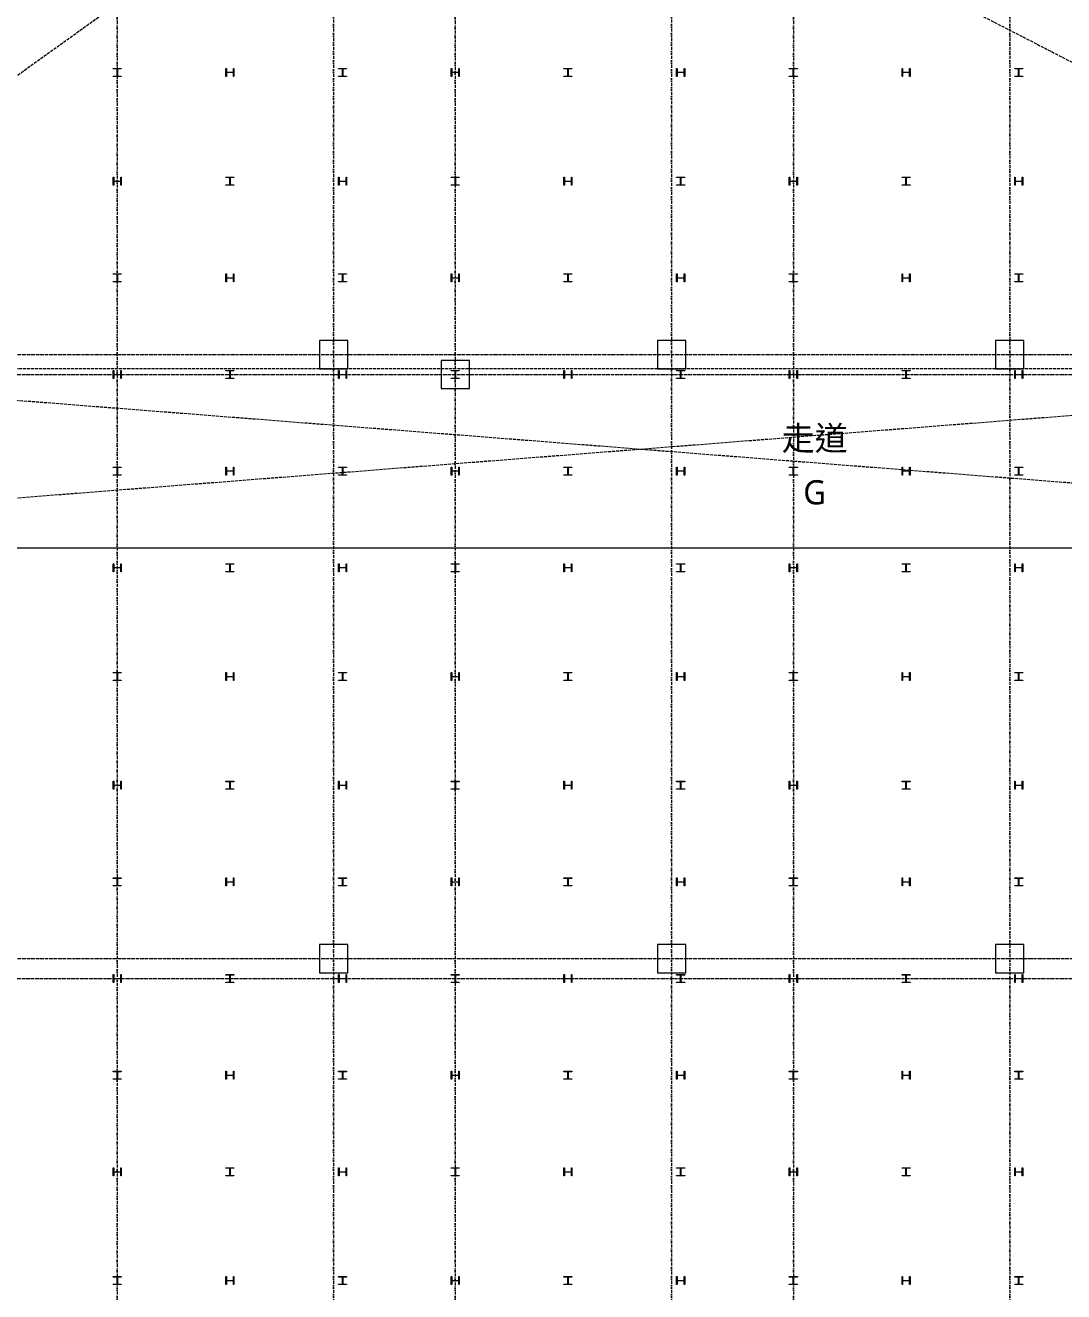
# Model space of a CAD drawing. Extents: x -168053 to 290600, y -560063 to 131745.
# Drawn here: x 199316 to 225117, y 37225 to 68671 of the extents above; entities that cross this region are included whole.
import ezdxf
from ezdxf.enums import TextEntityAlignment as Align

# ---------------------------------------------------------------- set-up
doc = ezdxf.new("R2010")
doc.units = 0
doc.header["$LTSCALE"] = 250
for name, pattern in [('H12PL1$0$HIDDEN', [0.4, 0.3, -0.1]), ('H12PL1$0$JJP_三點線', [0.9, 0.3, -0.15, 0, -0.15, 0, -0.15, 0, -0.15]), ('H12PL25$0$JJP_三點線', [0.9, 0.3, -0.15, 0, -0.15, 0, -0.15, 0, -0.15])]:
    doc.linetypes.add(name, pattern=pattern)
for name, color, linetype in [('H12PL1$0$A-OBJE-2D', 252, 'Continuous'), ('H12PL1$0$A-ZONE', 252, 'Continuous'), ('H12PL1$0$S-COL', 252, 'Continuous'), ('H12PL1$0$S-GRID', 252, 'Continuous'), ('H12PL25$0$S-COL', 252, 'Continuous'), ('H12PL25$0$S-GRID', 252, 'Continuous')]:
    doc.layers.add(name, color=color, linetype=linetype)
doc.styles.add('H12PL1$0$Standard', font='', dxfattribs={"width": 0.8})
doc.styles.get('H12PL1$0$Standard').set_extended_font_data('Microsoft JhengHei')

# ---------------------------------------------------------------- blocks, each defined once
blk = doc.blocks.new('H12PL25')
at = {"layer": 'H12PL25$0$S-COL', "lineweight": 0, "flags": 128}
for points in [[(201500, 67400), (201500, 67412), (201583, 67412, 0.41421356), (201596, 67425), (201596, 67575, 0.41421356), (201583, 67588), (201500, 67588), (201500, 67600), (201700, 67600), (201700, 67588), (201617, 67588, 0.41421356), (201604, 67575), (201604, 67425, 0.41421356), (201617, 67412), (201700, 67412), (201700, 67400)], [(204300, 67600), (204312, 67600), (204312, 67517, 0.41421356), (204325, 67504), (204475, 67504, 0.41421356), (204488, 67517), (204488, 67600), (204500, 67600), (204500, 67400), (204488, 67400), (204488, 67483, 0.41421356), (204475, 67496), (204325, 67496, 0.41421356), (204312, 67483), (204312, 67400), (204300, 67400)], [(207100, 67400), (207100, 67412), (207183, 67412, 0.41421356), (207196, 67425), (207196, 67575, 0.41421356), (207183, 67588), (207100, 67588), (207100, 67600), (207300, 67600), (207300, 67588), (207217, 67588, 0.41421356), (207204, 67575), (207204, 67425, 0.41421356), (207217, 67412), (207300, 67412), (207300, 67400)], [(209900, 67600), (209912, 67600), (209912, 67517, 0.41421356), (209925, 67504), (210075, 67504, 0.41421356), (210088, 67517), (210088, 67600), (210100, 67600), (210100, 67400), (210088, 67400), (210088, 67483, 0.41421356), (210075, 67496), (209925, 67496, 0.41421356), (209912, 67483), (209912, 67400), (209900, 67400)], [(212700, 67400), (212700, 67412), (212783, 67412, 0.41421356), (212796, 67425), (212796, 67575, 0.41421356), (212783, 67588), (212700, 67588), (212700, 67600), (212900, 67600), (212900, 67588), (212817, 67588, 0.41421356), (212804, 67575), (212804, 67425, 0.41421356), (212817, 67412), (212900, 67412), (212900, 67400)], [(215500, 67600), (215512, 67600), (215512, 67517, 0.41421356), (215525, 67504), (215675, 67504, 0.41421356), (215688, 67517), (215688, 67600), (215700, 67600), (215700, 67400), (215688, 67400), (215688, 67483, 0.41421356), (215675, 67496), (215525, 67496, 0.41421356), (215512, 67483), (215512, 67400), (215500, 67400)], [(218300, 67400), (218300, 67412), (218383, 67412, 0.41421356), (218396, 67425), (218396, 67575, 0.41421356), (218383, 67588), (218300, 67588), (218300, 67600), (218500, 67600), (218500, 67588), (218417, 67588, 0.41421356), (218404, 67575), (218404, 67425, 0.41421356), (218417, 67412), (218500, 67412), (218500, 67400)], [(221100, 67600), (221112, 67600), (221112, 67517, 0.41421356), (221125, 67504), (221275, 67504, 0.41421356), (221288, 67517), (221288, 67600), (221300, 67600), (221300, 67400), (221288, 67400), (221288, 67483, 0.41421356), (221275, 67496), (221125, 67496, 0.41421356), (221112, 67483), (221112, 67400), (221100, 67400)], [(223900, 67400), (223900, 67412), (223983, 67412, 0.41421356), (223996, 67425), (223996, 67575, 0.41421356), (223983, 67588), (223900, 67588), (223900, 67600), (224100, 67600), (224100, 67588), (224017, 67588, 0.41421356), (224004, 67575), (224004, 67425, 0.41421356), (224017, 67412), (224100, 67412), (224100, 67400)], [(201500, 64900), (201512, 64900), (201512, 64817, 0.41421356), (201525, 64804), (201675, 64804, 0.41421356), (201688, 64817), (201688, 64900), (201700, 64900), (201700, 64700), (201688, 64700), (201688, 64783, 0.41421356), (201675, 64796), (201525, 64796, 0.41421356), (201512, 64783), (201512, 64700), (201500, 64700)], [(204300, 64700), (204300, 64712), (204383, 64712, 0.41421356), (204396, 64725), (204396, 64875, 0.41421356), (204383, 64888), (204300, 64888), (204300, 64900), (204500, 64900), (204500, 64888), (204417, 64888, 0.41421356), (204404, 64875), (204404, 64725, 0.41421356), (204417, 64712), (204500, 64712), (204500, 64700)], [(207100, 64900), (207112, 64900), (207112, 64817, 0.41421356), (207125, 64804), (207275, 64804, 0.41421356), (207288, 64817), (207288, 64900), (207300, 64900), (207300, 64700), (207288, 64700), (207288, 64783, 0.41421356), (207275, 64796), (207125, 64796, 0.41421356), (207112, 64783), (207112, 64700), (207100, 64700)], [(209900, 64700), (209900, 64712), (209983, 64712, 0.41421356), (209996, 64725), (209996, 64875, 0.41421356), (209983, 64888), (209900, 64888), (209900, 64900), (210100, 64900), (210100, 64888), (210017, 64888, 0.41421356), (210004, 64875), (210004, 64725, 0.41421356), (210017, 64712), (210100, 64712), (210100, 64700)], [(212700, 64900), (212712, 64900), (212712, 64817, 0.41421356), (212725, 64804), (212875, 64804, 0.41421356), (212888, 64817), (212888, 64900), (212900, 64900), (212900, 64700), (212888, 64700), (212888, 64783, 0.41421356), (212875, 64796), (212725, 64796, 0.41421356), (212712, 64783), (212712, 64700), (212700, 64700)], [(215500, 64700), (215500, 64712), (215583, 64712, 0.41421356), (215596, 64725), (215596, 64875, 0.41421356), (215583, 64888), (215500, 64888), (215500, 64900), (215700, 64900), (215700, 64888), (215617, 64888, 0.41421356), (215604, 64875), (215604, 64725, 0.41421356), (215617, 64712), (215700, 64712), (215700, 64700)], [(218300, 64900), (218312, 64900), (218312, 64817, 0.41421356), (218325, 64804), (218475, 64804, 0.41421356), (218488, 64817), (218488, 64900), (218500, 64900), (218500, 64700), (218488, 64700), (218488, 64783, 0.41421356), (218475, 64796), (218325, 64796, 0.41421356), (218312, 64783), (218312, 64700), (218300, 64700)], [(221100, 64700), (221100, 64712), (221183, 64712, 0.41421356), (221196, 64725), (221196, 64875, 0.41421356), (221183, 64888), (221100, 64888), (221100, 64900), (221300, 64900), (221300, 64888), (221217, 64888, 0.41421356), (221204, 64875), (221204, 64725, 0.41421356), (221217, 64712), (221300, 64712), (221300, 64700)], [(223900, 64900), (223912, 64900), (223912, 64817, 0.41421356), (223925, 64804), (224075, 64804, 0.41421356), (224088, 64817), (224088, 64900), (224100, 64900), (224100, 64700), (224088, 64700), (224088, 64783, 0.41421356), (224075, 64796), (223925, 64796, 0.41421356), (223912, 64783), (223912, 64700), (223900, 64700)], [(201500, 62300), (201500, 62312), (201583, 62312, 0.41421356), (201596, 62325), (201596, 62475, 0.41421356), (201583, 62488), (201500, 62488), (201500, 62500), (201700, 62500), (201700, 62488), (201617, 62488, 0.41421356), (201604, 62475), (201604, 62325, 0.41421356), (201617, 62312), (201700, 62312), (201700, 62300)], [(204300, 62500), (204312, 62500), (204312, 62417, 0.41421356), (204325, 62404), (204475, 62404, 0.41421356), (204488, 62417), (204488, 62500), (204500, 62500), (204500, 62300), (204488, 62300), (204488, 62383, 0.41421356), (204475, 62396), (204325, 62396, 0.41421356), (204312, 62383), (204312, 62300), (204300, 62300)], [(207100, 62300), (207100, 62312), (207183, 62312, 0.41421356), (207196, 62325), (207196, 62475, 0.41421356), (207183, 62488), (207100, 62488), (207100, 62500), (207300, 62500), (207300, 62488), (207217, 62488, 0.41421356), (207204, 62475), (207204, 62325, 0.41421356), (207217, 62312), (207300, 62312), (207300, 62300)], [(209900, 62500), (209912, 62500), (209912, 62417, 0.41421356), (209925, 62404), (210075, 62404, 0.41421356), (210088, 62417), (210088, 62500), (210100, 62500), (210100, 62300), (210088, 62300), (210088, 62383, 0.41421356), (210075, 62396), (209925, 62396, 0.41421356), (209912, 62383), (209912, 62300), (209900, 62300)], [(212700, 62300), (212700, 62312), (212783, 62312, 0.41421356), (212796, 62325), (212796, 62475, 0.41421356), (212783, 62488), (212700, 62488), (212700, 62500), (212900, 62500), (212900, 62488), (212817, 62488, 0.41421356), (212804, 62475), (212804, 62325, 0.41421356), (212817, 62312), (212900, 62312), (212900, 62300)], [(215500, 62500), (215512, 62500), (215512, 62417, 0.41421356), (215525, 62404), (215675, 62404, 0.41421356), (215688, 62417), (215688, 62500), (215700, 62500), (215700, 62300), (215688, 62300), (215688, 62383, 0.41421356), (215675, 62396), (215525, 62396, 0.41421356), (215512, 62383), (215512, 62300), (215500, 62300)], [(218300, 62300), (218300, 62312), (218383, 62312, 0.41421356), (218396, 62325), (218396, 62475, 0.41421356), (218383, 62488), (218300, 62488), (218300, 62500), (218500, 62500), (218500, 62488), (218417, 62488, 0.41421356), (218404, 62475), (218404, 62325, 0.41421356), (218417, 62312), (218500, 62312), (218500, 62300)], [(221100, 62500), (221112, 62500), (221112, 62417, 0.41421356), (221125, 62404), (221275, 62404, 0.41421356), (221288, 62417), (221288, 62500), (221300, 62500), (221300, 62300), (221288, 62300), (221288, 62383, 0.41421356), (221275, 62396), (221125, 62396, 0.41421356), (221112, 62383), (221112, 62300), (221100, 62300)], [(223900, 62300), (223900, 62312), (223983, 62312, 0.41421356), (223996, 62325), (223996, 62475, 0.41421356), (223983, 62488), (223900, 62488), (223900, 62500), (224100, 62500), (224100, 62488), (224017, 62488, 0.41421356), (224004, 62475), (224004, 62325, 0.41421356), (224017, 62312), (224100, 62312), (224100, 62300)], [(201500, 60100), (201512, 60100), (201512, 60017, 0.41421356), (201525, 60004), (201675, 60004, 0.41421356), (201688, 60017), (201688, 60100), (201700, 60100), (201700, 59900), (201688, 59900), (201688, 59983, 0.41421356), (201675, 59996), (201525, 59996, 0.41421356), (201512, 59983), (201512, 59900), (201500, 59900)], [(204300, 59900), (204300, 59912), (204383, 59912, 0.41421356), (204396, 59925), (204396, 60075, 0.41421356), (204383, 60088), (204300, 60088), (204300, 60100), (204500, 60100), (204500, 60088), (204417, 60088, 0.41421356), (204404, 60075), (204404, 59925, 0.41421356), (204417, 59912), (204500, 59912), (204500, 59900)], [(207100, 60100), (207112, 60100), (207112, 60017, 0.41421356), (207125, 60004), (207275, 60004, 0.41421356), (207288, 60017), (207288, 60100), (207300, 60100), (207300, 59900), (207288, 59900), (207288, 59983, 0.41421356), (207275, 59996), (207125, 59996, 0.41421356), (207112, 59983), (207112, 59900), (207100, 59900)], [(209900, 59900), (209900, 59912), (209983, 59912, 0.41421356), (209996, 59925), (209996, 60075, 0.41421356), (209983, 60088), (209900, 60088), (209900, 60100), (210100, 60100), (210100, 60088), (210017, 60088, 0.41421356), (210004, 60075), (210004, 59925, 0.41421356), (210017, 59912), (210100, 59912), (210100, 59900)], [(212700, 60100), (212712, 60100), (212712, 60017, 0.41421356), (212725, 60004), (212875, 60004, 0.41421356), (212888, 60017), (212888, 60100), (212900, 60100), (212900, 59900), (212888, 59900), (212888, 59983, 0.41421356), (212875, 59996), (212725, 59996, 0.41421356), (212712, 59983), (212712, 59900), (212700, 59900)], [(215500, 59900), (215500, 59912), (215583, 59912, 0.41421356), (215596, 59925), (215596, 60075, 0.41421356), (215583, 60088), (215500, 60088), (215500, 60100), (215700, 60100), (215700, 60088), (215617, 60088, 0.41421356), (215604, 60075), (215604, 59925, 0.41421356), (215617, 59912), (215700, 59912), (215700, 59900)], [(218300, 60100), (218312, 60100), (218312, 60017, 0.41421356), (218325, 60004), (218475, 60004, 0.41421356), (218488, 60017), (218488, 60100), (218500, 60100), (218500, 59900), (218488, 59900), (218488, 59983, 0.41421356), (218475, 59996), (218325, 59996, 0.41421356), (218312, 59983), (218312, 59900), (218300, 59900)], [(221100, 59900), (221100, 59912), (221183, 59912, 0.41421356), (221196, 59925), (221196, 60075, 0.41421356), (221183, 60088), (221100, 60088), (221100, 60100), (221300, 60100), (221300, 60088), (221217, 60088, 0.41421356), (221204, 60075), (221204, 59925, 0.41421356), (221217, 59912), (221300, 59912), (221300, 59900)], [(223900, 60100), (223912, 60100), (223912, 60017, 0.41421356), (223925, 60004), (224075, 60004, 0.41421356), (224088, 60017), (224088, 60100), (224100, 60100), (224100, 59900), (224088, 59900), (224088, 59983, 0.41421356), (224075, 59996), (223925, 59996, 0.41421356), (223912, 59983), (223912, 59900), (223900, 59900)], [(201500, 57500), (201500, 57512), (201583, 57512, 0.41421356), (201596, 57525), (201596, 57675, 0.41421356), (201583, 57688), (201500, 57688), (201500, 57700), (201700, 57700), (201700, 57688), (201617, 57688, 0.41421356), (201604, 57675), (201604, 57525, 0.41421356), (201617, 57512), (201700, 57512), (201700, 57500)], [(204300, 57700), (204312, 57700), (204312, 57617, 0.41421356), (204325, 57604), (204475, 57604, 0.41421356), (204488, 57617), (204488, 57700), (204500, 57700), (204500, 57500), (204488, 57500), (204488, 57583, 0.41421356), (204475, 57596), (204325, 57596, 0.41421356), (204312, 57583), (204312, 57500), (204300, 57500)], [(207100, 57500), (207100, 57512), (207183, 57512, 0.41421356), (207196, 57525), (207196, 57675, 0.41421356), (207183, 57688), (207100, 57688), (207100, 57700), (207300, 57700), (207300, 57688), (207217, 57688, 0.41421356), (207204, 57675), (207204, 57525, 0.41421356), (207217, 57512), (207300, 57512), (207300, 57500)], [(209900, 57700), (209912, 57700), (209912, 57617, 0.41421356), (209925, 57604), (210075, 57604, 0.41421356), (210088, 57617), (210088, 57700), (210100, 57700), (210100, 57500), (210088, 57500), (210088, 57583, 0.41421356), (210075, 57596), (209925, 57596, 0.41421356), (209912, 57583), (209912, 57500), (209900, 57500)], [(212700, 57500), (212700, 57512), (212783, 57512, 0.41421356), (212796, 57525), (212796, 57675, 0.41421356), (212783, 57688), (212700, 57688), (212700, 57700), (212900, 57700), (212900, 57688), (212817, 57688, 0.41421356), (212804, 57675), (212804, 57525, 0.41421356), (212817, 57512), (212900, 57512), (212900, 57500)], [(215500, 57700), (215512, 57700), (215512, 57617, 0.41421356), (215525, 57604), (215675, 57604, 0.41421356), (215688, 57617), (215688, 57700), (215700, 57700), (215700, 57500), (215688, 57500), (215688, 57583, 0.41421356), (215675, 57596), (215525, 57596, 0.41421356), (215512, 57583), (215512, 57500), (215500, 57500)], [(218300, 57500), (218300, 57512), (218383, 57512, 0.41421356), (218396, 57525), (218396, 57675, 0.41421356), (218383, 57688), (218300, 57688), (218300, 57700), (218500, 57700), (218500, 57688), (218417, 57688, 0.41421356), (218404, 57675), (218404, 57525, 0.41421356), (218417, 57512), (218500, 57512), (218500, 57500)], [(221100, 57700), (221112, 57700), (221112, 57617, 0.41421356), (221125, 57604), (221275, 57604, 0.41421356), (221288, 57617), (221288, 57700), (221300, 57700), (221300, 57500), (221288, 57500), (221288, 57583, 0.41421356), (221275, 57596), (221125, 57596, 0.41421356), (221112, 57583), (221112, 57500), (221100, 57500)], [(223900, 57500), (223900, 57512), (223983, 57512, 0.41421356), (223996, 57525), (223996, 57675, 0.41421356), (223983, 57688), (223900, 57688), (223900, 57700), (224100, 57700), (224100, 57688), (224017, 57688, 0.41421356), (224004, 57675), (224004, 57525, 0.41421356), (224017, 57512), (224100, 57512), (224100, 57500)], [(201500, 55300), (201512, 55300), (201512, 55217, 0.41421356), (201525, 55204), (201675, 55204, 0.41421356), (201688, 55217), (201688, 55300), (201700, 55300), (201700, 55100), (201688, 55100), (201688, 55183, 0.41421356), (201675, 55196), (201525, 55196, 0.41421356), (201512, 55183), (201512, 55100), (201500, 55100)], [(204300, 55100), (204300, 55112), (204383, 55112, 0.41421356), (204396, 55125), (204396, 55275, 0.41421356), (204383, 55288), (204300, 55288), (204300, 55300), (204500, 55300), (204500, 55288), (204417, 55288, 0.41421356), (204404, 55275), (204404, 55125, 0.41421356), (204417, 55112), (204500, 55112), (204500, 55100)], [(207100, 55300), (207112, 55300), (207112, 55217, 0.41421356), (207125, 55204), (207275, 55204, 0.41421356), (207288, 55217), (207288, 55300), (207300, 55300), (207300, 55100), (207288, 55100), (207288, 55183, 0.41421356), (207275, 55196), (207125, 55196, 0.41421356), (207112, 55183), (207112, 55100), (207100, 55100)], [(209900, 55100), (209900, 55112), (209983, 55112, 0.41421356), (209996, 55125), (209996, 55275, 0.41421356), (209983, 55288), (209900, 55288), (209900, 55300), (210100, 55300), (210100, 55288), (210017, 55288, 0.41421356), (210004, 55275), (210004, 55125, 0.41421356), (210017, 55112), (210100, 55112), (210100, 55100)], [(212700, 55300), (212712, 55300), (212712, 55217, 0.41421356), (212725, 55204), (212875, 55204, 0.41421356), (212888, 55217), (212888, 55300), (212900, 55300), (212900, 55100), (212888, 55100), (212888, 55183, 0.41421356), (212875, 55196), (212725, 55196, 0.41421356), (212712, 55183), (212712, 55100), (212700, 55100)], [(215500, 55100), (215500, 55112), (215583, 55112, 0.41421356), (215596, 55125), (215596, 55275, 0.41421356), (215583, 55288), (215500, 55288), (215500, 55300), (215700, 55300), (215700, 55288), (215617, 55288, 0.41421356), (215604, 55275), (215604, 55125, 0.41421356), (215617, 55112), (215700, 55112), (215700, 55100)], [(218300, 55300), (218312, 55300), (218312, 55217, 0.41421356), (218325, 55204), (218475, 55204, 0.41421356), (218488, 55217), (218488, 55300), (218500, 55300), (218500, 55100), (218488, 55100), (218488, 55183, 0.41421356), (218475, 55196), (218325, 55196, 0.41421356), (218312, 55183), (218312, 55100), (218300, 55100)], [(221100, 55100), (221100, 55112), (221183, 55112, 0.41421356), (221196, 55125), (221196, 55275, 0.41421356), (221183, 55288), (221100, 55288), (221100, 55300), (221300, 55300), (221300, 55288), (221217, 55288, 0.41421356), (221204, 55275), (221204, 55125, 0.41421356), (221217, 55112), (221300, 55112), (221300, 55100)], [(223900, 55300), (223912, 55300), (223912, 55217, 0.41421356), (223925, 55204), (224075, 55204, 0.41421356), (224088, 55217), (224088, 55300), (224100, 55300), (224100, 55100), (224088, 55100), (224088, 55183, 0.41421356), (224075, 55196), (223925, 55196, 0.41421356), (223912, 55183), (223912, 55100), (223900, 55100)], [(201500, 52400), (201500, 52412), (201583, 52412, 0.41421356), (201596, 52425), (201596, 52575, 0.41421356), (201583, 52588), (201500, 52588), (201500, 52600), (201700, 52600), (201700, 52588), (201617, 52588, 0.41421356), (201604, 52575), (201604, 52425, 0.41421356), (201617, 52412), (201700, 52412), (201700, 52400)], [(204300, 52600), (204312, 52600), (204312, 52517, 0.41421356), (204325, 52504), (204475, 52504, 0.41421356), (204488, 52517), (204488, 52600), (204500, 52600), (204500, 52400), (204488, 52400), (204488, 52483, 0.41421356), (204475, 52496), (204325, 52496, 0.41421356), (204312, 52483), (204312, 52400), (204300, 52400)], [(207100, 52400), (207100, 52412), (207183, 52412, 0.41421356), (207196, 52425), (207196, 52575, 0.41421356), (207183, 52588), (207100, 52588), (207100, 52600), (207300, 52600), (207300, 52588), (207217, 52588, 0.41421356), (207204, 52575), (207204, 52425, 0.41421356), (207217, 52412), (207300, 52412), (207300, 52400)], [(209900, 52600), (209912, 52600), (209912, 52517, 0.41421356), (209925, 52504), (210075, 52504, 0.41421356), (210088, 52517), (210088, 52600), (210100, 52600), (210100, 52400), (210088, 52400), (210088, 52483, 0.41421356), (210075, 52496), (209925, 52496, 0.41421356), (209912, 52483), (209912, 52400), (209900, 52400)], [(212700, 52400), (212700, 52412), (212783, 52412, 0.41421356), (212796, 52425), (212796, 52575, 0.41421356), (212783, 52588), (212700, 52588), (212700, 52600), (212900, 52600), (212900, 52588), (212817, 52588, 0.41421356), (212804, 52575), (212804, 52425, 0.41421356), (212817, 52412), (212900, 52412), (212900, 52400)], [(215500, 52600), (215512, 52600), (215512, 52517, 0.41421356), (215525, 52504), (215675, 52504, 0.41421356), (215688, 52517), (215688, 52600), (215700, 52600), (215700, 52400), (215688, 52400), (215688, 52483, 0.41421356), (215675, 52496), (215525, 52496, 0.41421356), (215512, 52483), (215512, 52400), (215500, 52400)], [(218300, 52400), (218300, 52412), (218383, 52412, 0.41421356), (218396, 52425), (218396, 52575, 0.41421356), (218383, 52588), (218300, 52588), (218300, 52600), (218500, 52600), (218500, 52588), (218417, 52588, 0.41421356), (218404, 52575), (218404, 52425, 0.41421356), (218417, 52412), (218500, 52412), (218500, 52400)], [(221100, 52600), (221112, 52600), (221112, 52517, 0.41421356), (221125, 52504), (221275, 52504, 0.41421356), (221288, 52517), (221288, 52600), (221300, 52600), (221300, 52400), (221288, 52400), (221288, 52483, 0.41421356), (221275, 52496), (221125, 52496, 0.41421356), (221112, 52483), (221112, 52400), (221100, 52400)], [(223900, 52400), (223900, 52412), (223983, 52412, 0.41421356), (223996, 52425), (223996, 52575, 0.41421356), (223983, 52588), (223900, 52588), (223900, 52600), (224100, 52600), (224100, 52588), (224017, 52588, 0.41421356), (224004, 52575), (224004, 52425, 0.41421356), (224017, 52412), (224100, 52412), (224100, 52400)], [(201500, 49900), (201512, 49900), (201512, 49817, 0.41421356), (201525, 49804), (201675, 49804, 0.41421356), (201688, 49817), (201688, 49900), (201700, 49900), (201700, 49700), (201688, 49700), (201688, 49783, 0.41421356), (201675, 49796), (201525, 49796, 0.41421356), (201512, 49783), (201512, 49700), (201500, 49700)], [(204300, 49700), (204300, 49712), (204383, 49712, 0.41421356), (204396, 49725), (204396, 49875, 0.41421356), (204383, 49888), (204300, 49888), (204300, 49900), (204500, 49900), (204500, 49888), (204417, 49888, 0.41421356), (204404, 49875), (204404, 49725, 0.41421356), (204417, 49712), (204500, 49712), (204500, 49700)], [(207100, 49900), (207112, 49900), (207112, 49817, 0.41421356), (207125, 49804), (207275, 49804, 0.41421356), (207288, 49817), (207288, 49900), (207300, 49900), (207300, 49700), (207288, 49700), (207288, 49783, 0.41421356), (207275, 49796), (207125, 49796, 0.41421356), (207112, 49783), (207112, 49700), (207100, 49700)], [(209900, 49700), (209900, 49712), (209983, 49712, 0.41421356), (209996, 49725), (209996, 49875, 0.41421356), (209983, 49888), (209900, 49888), (209900, 49900), (210100, 49900), (210100, 49888), (210017, 49888, 0.41421356), (210004, 49875), (210004, 49725, 0.41421356), (210017, 49712), (210100, 49712), (210100, 49700)], [(212700, 49900), (212712, 49900), (212712, 49817, 0.41421356), (212725, 49804), (212875, 49804, 0.41421356), (212888, 49817), (212888, 49900), (212900, 49900), (212900, 49700), (212888, 49700), (212888, 49783, 0.41421356), (212875, 49796), (212725, 49796, 0.41421356), (212712, 49783), (212712, 49700), (212700, 49700)], [(215500, 49700), (215500, 49712), (215583, 49712, 0.41421356), (215596, 49725), (215596, 49875, 0.41421356), (215583, 49888), (215500, 49888), (215500, 49900), (215700, 49900), (215700, 49888), (215617, 49888, 0.41421356), (215604, 49875), (215604, 49725, 0.41421356), (215617, 49712), (215700, 49712), (215700, 49700)], [(218300, 49900), (218312, 49900), (218312, 49817, 0.41421356), (218325, 49804), (218475, 49804, 0.41421356), (218488, 49817), (218488, 49900), (218500, 49900), (218500, 49700), (218488, 49700), (218488, 49783, 0.41421356), (218475, 49796), (218325, 49796, 0.41421356), (218312, 49783), (218312, 49700), (218300, 49700)], [(221100, 49700), (221100, 49712), (221183, 49712, 0.41421356), (221196, 49725), (221196, 49875, 0.41421356), (221183, 49888), (221100, 49888), (221100, 49900), (221300, 49900), (221300, 49888), (221217, 49888, 0.41421356), (221204, 49875), (221204, 49725, 0.41421356), (221217, 49712), (221300, 49712), (221300, 49700)], [(223900, 49900), (223912, 49900), (223912, 49817, 0.41421356), (223925, 49804), (224075, 49804, 0.41421356), (224088, 49817), (224088, 49900), (224100, 49900), (224100, 49700), (224088, 49700), (224088, 49783, 0.41421356), (224075, 49796), (223925, 49796, 0.41421356), (223912, 49783), (223912, 49700), (223900, 49700)], [(201500, 47300), (201500, 47312), (201583, 47312, 0.41421356), (201596, 47325), (201596, 47475, 0.41421356), (201583, 47488), (201500, 47488), (201500, 47500), (201700, 47500), (201700, 47488), (201617, 47488, 0.41421356), (201604, 47475), (201604, 47325, 0.41421356), (201617, 47312), (201700, 47312), (201700, 47300)], [(204300, 47500), (204312, 47500), (204312, 47417, 0.41421356), (204325, 47404), (204475, 47404, 0.41421356), (204488, 47417), (204488, 47500), (204500, 47500), (204500, 47300), (204488, 47300), (204488, 47383, 0.41421356), (204475, 47396), (204325, 47396, 0.41421356), (204312, 47383), (204312, 47300), (204300, 47300)], [(207100, 47300), (207100, 47312), (207183, 47312, 0.41421356), (207196, 47325), (207196, 47475, 0.41421356), (207183, 47488), (207100, 47488), (207100, 47500), (207300, 47500), (207300, 47488), (207217, 47488, 0.41421356), (207204, 47475), (207204, 47325, 0.41421356), (207217, 47312), (207300, 47312), (207300, 47300)], [(209900, 47500), (209912, 47500), (209912, 47417, 0.41421356), (209925, 47404), (210075, 47404, 0.41421356), (210088, 47417), (210088, 47500), (210100, 47500), (210100, 47300), (210088, 47300), (210088, 47383, 0.41421356), (210075, 47396), (209925, 47396, 0.41421356), (209912, 47383), (209912, 47300), (209900, 47300)], [(212700, 47300), (212700, 47312), (212783, 47312, 0.41421356), (212796, 47325), (212796, 47475, 0.41421356), (212783, 47488), (212700, 47488), (212700, 47500), (212900, 47500), (212900, 47488), (212817, 47488, 0.41421356), (212804, 47475), (212804, 47325, 0.41421356), (212817, 47312), (212900, 47312), (212900, 47300)], [(215500, 47500), (215512, 47500), (215512, 47417, 0.41421356), (215525, 47404), (215675, 47404, 0.41421356), (215688, 47417), (215688, 47500), (215700, 47500), (215700, 47300), (215688, 47300), (215688, 47383, 0.41421356), (215675, 47396), (215525, 47396, 0.41421356), (215512, 47383), (215512, 47300), (215500, 47300)], [(218300, 47300), (218300, 47312), (218383, 47312, 0.41421356), (218396, 47325), (218396, 47475, 0.41421356), (218383, 47488), (218300, 47488), (218300, 47500), (218500, 47500), (218500, 47488), (218417, 47488, 0.41421356), (218404, 47475), (218404, 47325, 0.41421356), (218417, 47312), (218500, 47312), (218500, 47300)], [(221100, 47500), (221112, 47500), (221112, 47417, 0.41421356), (221125, 47404), (221275, 47404, 0.41421356), (221288, 47417), (221288, 47500), (221300, 47500), (221300, 47300), (221288, 47300), (221288, 47383, 0.41421356), (221275, 47396), (221125, 47396, 0.41421356), (221112, 47383), (221112, 47300), (221100, 47300)], [(223900, 47300), (223900, 47312), (223983, 47312, 0.41421356), (223996, 47325), (223996, 47475, 0.41421356), (223983, 47488), (223900, 47488), (223900, 47500), (224100, 47500), (224100, 47488), (224017, 47488, 0.41421356), (224004, 47475), (224004, 47325, 0.41421356), (224017, 47312), (224100, 47312), (224100, 47300)], [(201500, 45100), (201512, 45100), (201512, 45017, 0.41421356), (201525, 45004), (201675, 45004, 0.41421356), (201688, 45017), (201688, 45100), (201700, 45100), (201700, 44900), (201688, 44900), (201688, 44983, 0.41421356), (201675, 44996), (201525, 44996, 0.41421356), (201512, 44983), (201512, 44900), (201500, 44900)], [(204300, 44900), (204300, 44912), (204383, 44912, 0.41421356), (204396, 44925), (204396, 45075, 0.41421356), (204383, 45088), (204300, 45088), (204300, 45100), (204500, 45100), (204500, 45088), (204417, 45088, 0.41421356), (204404, 45075), (204404, 44925, 0.41421356), (204417, 44912), (204500, 44912), (204500, 44900)], [(207100, 45100), (207112, 45100), (207112, 45017, 0.41421356), (207125, 45004), (207275, 45004, 0.41421356), (207288, 45017), (207288, 45100), (207300, 45100), (207300, 44900), (207288, 44900), (207288, 44983, 0.41421356), (207275, 44996), (207125, 44996, 0.41421356), (207112, 44983), (207112, 44900), (207100, 44900)], [(209900, 44900), (209900, 44912), (209983, 44912, 0.41421356), (209996, 44925), (209996, 45075, 0.41421356), (209983, 45088), (209900, 45088), (209900, 45100), (210100, 45100), (210100, 45088), (210017, 45088, 0.41421356), (210004, 45075), (210004, 44925, 0.41421356), (210017, 44912), (210100, 44912), (210100, 44900)], [(212700, 45100), (212712, 45100), (212712, 45017, 0.41421356), (212725, 45004), (212875, 45004, 0.41421356), (212888, 45017), (212888, 45100), (212900, 45100), (212900, 44900), (212888, 44900), (212888, 44983, 0.41421356), (212875, 44996), (212725, 44996, 0.41421356), (212712, 44983), (212712, 44900), (212700, 44900)], [(215500, 44900), (215500, 44912), (215583, 44912, 0.41421356), (215596, 44925), (215596, 45075, 0.41421356), (215583, 45088), (215500, 45088), (215500, 45100), (215700, 45100), (215700, 45088), (215617, 45088, 0.41421356), (215604, 45075), (215604, 44925, 0.41421356), (215617, 44912), (215700, 44912), (215700, 44900)], [(218300, 45100), (218312, 45100), (218312, 45017, 0.41421356), (218325, 45004), (218475, 45004, 0.41421356), (218488, 45017), (218488, 45100), (218500, 45100), (218500, 44900), (218488, 44900), (218488, 44983, 0.41421356), (218475, 44996), (218325, 44996, 0.41421356), (218312, 44983), (218312, 44900), (218300, 44900)], [(221100, 44900), (221100, 44912), (221183, 44912, 0.41421356), (221196, 44925), (221196, 45075, 0.41421356), (221183, 45088), (221100, 45088), (221100, 45100), (221300, 45100), (221300, 45088), (221217, 45088, 0.41421356), (221204, 45075), (221204, 44925, 0.41421356), (221217, 44912), (221300, 44912), (221300, 44900)], [(223900, 45100), (223912, 45100), (223912, 45017, 0.41421356), (223925, 45004), (224075, 45004, 0.41421356), (224088, 45017), (224088, 45100), (224100, 45100), (224100, 44900), (224088, 44900), (224088, 44983, 0.41421356), (224075, 44996), (223925, 44996, 0.41421356), (223912, 44983), (223912, 44900), (223900, 44900)], [(201500, 42500), (201500, 42512), (201583, 42512, 0.41421356), (201596, 42525), (201596, 42675, 0.41421356), (201583, 42688), (201500, 42688), (201500, 42700), (201700, 42700), (201700, 42688), (201617, 42688, 0.41421356), (201604, 42675), (201604, 42525, 0.41421356), (201617, 42512), (201700, 42512), (201700, 42500)], [(204300, 42700), (204312, 42700), (204312, 42617, 0.41421356), (204325, 42604), (204475, 42604, 0.41421356), (204488, 42617), (204488, 42700), (204500, 42700), (204500, 42500), (204488, 42500), (204488, 42583, 0.41421356), (204475, 42596), (204325, 42596, 0.41421356), (204312, 42583), (204312, 42500), (204300, 42500)], [(207100, 42500), (207100, 42512), (207183, 42512, 0.41421356), (207196, 42525), (207196, 42675, 0.41421356), (207183, 42688), (207100, 42688), (207100, 42700), (207300, 42700), (207300, 42688), (207217, 42688, 0.41421356), (207204, 42675), (207204, 42525, 0.41421356), (207217, 42512), (207300, 42512), (207300, 42500)], [(209900, 42700), (209912, 42700), (209912, 42617, 0.41421356), (209925, 42604), (210075, 42604, 0.41421356), (210088, 42617), (210088, 42700), (210100, 42700), (210100, 42500), (210088, 42500), (210088, 42583, 0.41421356), (210075, 42596), (209925, 42596, 0.41421356), (209912, 42583), (209912, 42500), (209900, 42500)], [(212700, 42500), (212700, 42512), (212783, 42512, 0.41421356), (212796, 42525), (212796, 42675, 0.41421356), (212783, 42688), (212700, 42688), (212700, 42700), (212900, 42700), (212900, 42688), (212817, 42688, 0.41421356), (212804, 42675), (212804, 42525, 0.41421356), (212817, 42512), (212900, 42512), (212900, 42500)], [(215500, 42700), (215512, 42700), (215512, 42617, 0.41421356), (215525, 42604), (215675, 42604, 0.41421356), (215688, 42617), (215688, 42700), (215700, 42700), (215700, 42500), (215688, 42500), (215688, 42583, 0.41421356), (215675, 42596), (215525, 42596, 0.41421356), (215512, 42583), (215512, 42500), (215500, 42500)], [(218300, 42500), (218300, 42512), (218383, 42512, 0.41421356), (218396, 42525), (218396, 42675, 0.41421356), (218383, 42688), (218300, 42688), (218300, 42700), (218500, 42700), (218500, 42688), (218417, 42688, 0.41421356), (218404, 42675), (218404, 42525, 0.41421356), (218417, 42512), (218500, 42512), (218500, 42500)], [(221100, 42700), (221112, 42700), (221112, 42617, 0.41421356), (221125, 42604), (221275, 42604, 0.41421356), (221288, 42617), (221288, 42700), (221300, 42700), (221300, 42500), (221288, 42500), (221288, 42583, 0.41421356), (221275, 42596), (221125, 42596, 0.41421356), (221112, 42583), (221112, 42500), (221100, 42500)], [(223900, 42500), (223900, 42512), (223983, 42512, 0.41421356), (223996, 42525), (223996, 42675, 0.41421356), (223983, 42688), (223900, 42688), (223900, 42700), (224100, 42700), (224100, 42688), (224017, 42688, 0.41421356), (224004, 42675), (224004, 42525, 0.41421356), (224017, 42512), (224100, 42512), (224100, 42500)], [(201500, 40300), (201512, 40300), (201512, 40217, 0.41421356), (201525, 40204), (201675, 40204, 0.41421356), (201688, 40217), (201688, 40300), (201700, 40300), (201700, 40100), (201688, 40100), (201688, 40183, 0.41421356), (201675, 40196), (201525, 40196, 0.41421356), (201512, 40183), (201512, 40100), (201500, 40100)], [(204300, 40100), (204300, 40112), (204383, 40112, 0.41421356), (204396, 40125), (204396, 40275, 0.41421356), (204383, 40288), (204300, 40288), (204300, 40300), (204500, 40300), (204500, 40288), (204417, 40288, 0.41421356), (204404, 40275), (204404, 40125, 0.41421356), (204417, 40112), (204500, 40112), (204500, 40100)], [(207100, 40300), (207112, 40300), (207112, 40217, 0.41421356), (207125, 40204), (207275, 40204, 0.41421356), (207288, 40217), (207288, 40300), (207300, 40300), (207300, 40100), (207288, 40100), (207288, 40183, 0.41421356), (207275, 40196), (207125, 40196, 0.41421356), (207112, 40183), (207112, 40100), (207100, 40100)], [(209900, 40100), (209900, 40112), (209983, 40112, 0.41421356), (209996, 40125), (209996, 40275, 0.41421356), (209983, 40288), (209900, 40288), (209900, 40300), (210100, 40300), (210100, 40288), (210017, 40288, 0.41421356), (210004, 40275), (210004, 40125, 0.41421356), (210017, 40112), (210100, 40112), (210100, 40100)], [(212700, 40300), (212712, 40300), (212712, 40217, 0.41421356), (212725, 40204), (212875, 40204, 0.41421356), (212888, 40217), (212888, 40300), (212900, 40300), (212900, 40100), (212888, 40100), (212888, 40183, 0.41421356), (212875, 40196), (212725, 40196, 0.41421356), (212712, 40183), (212712, 40100), (212700, 40100)], [(215500, 40100), (215500, 40112), (215583, 40112, 0.41421356), (215596, 40125), (215596, 40275, 0.41421356), (215583, 40288), (215500, 40288), (215500, 40300), (215700, 40300), (215700, 40288), (215617, 40288, 0.41421356), (215604, 40275), (215604, 40125, 0.41421356), (215617, 40112), (215700, 40112), (215700, 40100)], [(218300, 40300), (218312, 40300), (218312, 40217, 0.41421356), (218325, 40204), (218475, 40204, 0.41421356), (218488, 40217), (218488, 40300), (218500, 40300), (218500, 40100), (218488, 40100), (218488, 40183, 0.41421356), (218475, 40196), (218325, 40196, 0.41421356), (218312, 40183), (218312, 40100), (218300, 40100)], [(221100, 40100), (221100, 40112), (221183, 40112, 0.41421356), (221196, 40125), (221196, 40275, 0.41421356), (221183, 40288), (221100, 40288), (221100, 40300), (221300, 40300), (221300, 40288), (221217, 40288, 0.41421356), (221204, 40275), (221204, 40125, 0.41421356), (221217, 40112), (221300, 40112), (221300, 40100)], [(223900, 40300), (223912, 40300), (223912, 40217, 0.41421356), (223925, 40204), (224075, 40204, 0.41421356), (224088, 40217), (224088, 40300), (224100, 40300), (224100, 40100), (224088, 40100), (224088, 40183, 0.41421356), (224075, 40196), (223925, 40196, 0.41421356), (223912, 40183), (223912, 40100), (223900, 40100)], [(201500, 37400), (201500, 37412), (201583, 37412, 0.41421356), (201596, 37425), (201596, 37575, 0.41421356), (201583, 37588), (201500, 37588), (201500, 37600), (201700, 37600), (201700, 37588), (201617, 37588, 0.41421356), (201604, 37575), (201604, 37425, 0.41421356), (201617, 37412), (201700, 37412), (201700, 37400)], [(204300, 37600), (204312, 37600), (204312, 37517, 0.41421356), (204325, 37504), (204475, 37504, 0.41421356), (204488, 37517), (204488, 37600), (204500, 37600), (204500, 37400), (204488, 37400), (204488, 37483, 0.41421356), (204475, 37496), (204325, 37496, 0.41421356), (204312, 37483), (204312, 37400), (204300, 37400)], [(207100, 37400), (207100, 37412), (207183, 37412, 0.41421356), (207196, 37425), (207196, 37575, 0.41421356), (207183, 37588), (207100, 37588), (207100, 37600), (207300, 37600), (207300, 37588), (207217, 37588, 0.41421356), (207204, 37575), (207204, 37425, 0.41421356), (207217, 37412), (207300, 37412), (207300, 37400)], [(209900, 37600), (209912, 37600), (209912, 37517, 0.41421356), (209925, 37504), (210075, 37504, 0.41421356), (210088, 37517), (210088, 37600), (210100, 37600), (210100, 37400), (210088, 37400), (210088, 37483, 0.41421356), (210075, 37496), (209925, 37496, 0.41421356), (209912, 37483), (209912, 37400), (209900, 37400)], [(212700, 37400), (212700, 37412), (212783, 37412, 0.41421356), (212796, 37425), (212796, 37575, 0.41421356), (212783, 37588), (212700, 37588), (212700, 37600), (212900, 37600), (212900, 37588), (212817, 37588, 0.41421356), (212804, 37575), (212804, 37425, 0.41421356), (212817, 37412), (212900, 37412), (212900, 37400)], [(215500, 37600), (215512, 37600), (215512, 37517, 0.41421356), (215525, 37504), (215675, 37504, 0.41421356), (215688, 37517), (215688, 37600), (215700, 37600), (215700, 37400), (215688, 37400), (215688, 37483, 0.41421356), (215675, 37496), (215525, 37496, 0.41421356), (215512, 37483), (215512, 37400), (215500, 37400)], [(218300, 37400), (218300, 37412), (218383, 37412, 0.41421356), (218396, 37425), (218396, 37575, 0.41421356), (218383, 37588), (218300, 37588), (218300, 37600), (218500, 37600), (218500, 37588), (218417, 37588, 0.41421356), (218404, 37575), (218404, 37425, 0.41421356), (218417, 37412), (218500, 37412), (218500, 37400)], [(221100, 37600), (221112, 37600), (221112, 37517, 0.41421356), (221125, 37504), (221275, 37504, 0.41421356), (221288, 37517), (221288, 37600), (221300, 37600), (221300, 37400), (221288, 37400), (221288, 37483, 0.41421356), (221275, 37496), (221125, 37496, 0.41421356), (221112, 37483), (221112, 37400), (221100, 37400)], [(223900, 37400), (223900, 37412), (223983, 37412, 0.41421356), (223996, 37425), (223996, 37575, 0.41421356), (223983, 37588), (223900, 37588), (223900, 37600), (224100, 37600), (224100, 37588), (224017, 37588, 0.41421356), (224004, 37575), (224004, 37425, 0.41421356), (224017, 37412), (224100, 37412), (224100, 37400)]]:
    blk.add_lwpolyline(points, format="xyb", close=True, dxfattribs=at)
blk.add_lwpolyline([(209650, 59650), (210350, 59650), (210350, 60350), (209650, 60350)], close=True, dxfattribs=at)
at = {"layer": 'H12PL25$0$S-GRID', "linetype": 'H12PL25$0$JJP_三點線', "lineweight": 0}
for p, q in [((201600, 128250), (201600, -28000)), ((210000, 128250), (210000, -28000)), ((218400, 128250), (218400, -28000)), ((-29000, 60000), (289600, 60000)), ((-29000, 45000), (289600, 45000))]:
    blk.add_line(p, q, dxfattribs=at)
blk = doc.blocks.new('H12PL1')
at = {"layer": 'H12PL1$0$A-OBJE-2D', "linetype": 'H12PL1$0$HIDDEN', "lineweight": 0}
for p, q in [((192000, 59650), (234750, 90350)), ((192000, 85950), (243150, 59650)), ((192000, 55650), (243150, 59650)), ((243150, 55650), (192000, 59650))]:
    blk.add_line(p, q, dxfattribs=at)
at = {"layer": 'H12PL1$0$A-OBJE-2D', "lineweight": 0}
blk.add_lwpolyline([(192000, 85950), (192000, 55200), (238800, 55200), (238800, 55650), (243150, 55650)], dxfattribs=at)
at = {"layer": 'H12PL1$0$A-OBJE-2D', "linetype": 'H12PL1$0$HIDDEN', "lineweight": 0}
blk.add_lwpolyline([(243150, 59650), (192000, 59650)], dxfattribs=at)
at = {"layer": 'H12PL1$0$S-COL', "lineweight": 0, "flags": 128}
for points in [[(209650, 59650), (210350, 59650), (210350, 60350), (209650, 60350)], [(218050, 59650), (218750, 59650), (218750, 60350), (218050, 60350)], [(226450, 59650), (227150, 59650), (227150, 60350), (226450, 60350)], [(209650, 44650), (210350, 44650), (210350, 45350), (209650, 45350)], [(218050, 44650), (218750, 44650), (218750, 45350), (218050, 45350)], [(226450, 44650), (227150, 44650), (227150, 45350), (226450, 45350)]]:
    blk.add_lwpolyline(points, close=True, dxfattribs=at)
at = {"layer": 'H12PL1$0$S-GRID', "linetype": 'H12PL1$0$JJP_三點線', "lineweight": 0}
for p, q in [((210000, 128250), (210000, -28000)), ((218400, 128250), (218400, -28000)), ((226800, 128250), (226800, -28000)), ((-29000, 60000), (289600, 60000)), ((-29000, 45000), (289600, 45000))]:
    blk.add_line(p, q, dxfattribs=at)
at = {"layer": 'H12PL1$0$A-ZONE', "style": 'H12PL1$0$Standard'}
for s, p in [('走道', (221953.95, 58223.1)), ('G', (221953.95, 56881.21))]:
    blk.add_text(s, height=600, dxfattribs=at).set_placement(p, align=Align.TOP_CENTER)

msp = doc.modelspace()

# ---------------------------------------------------------------- block references
msp.add_blockref('H12PL25', (0, 0))

# ---------------------------------------------------------------- next in the draw order: block references
msp.add_blockref('H12PL1', (-3024, 495))

doc.saveas('drawing.dxf')
